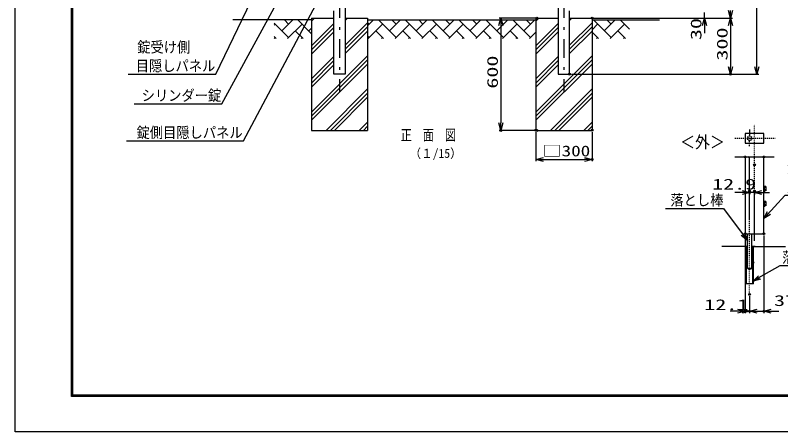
# Model space of a CAD drawing. Units: millimetres, scale not verified. Extents: x -4455 to 4455, y -3150 to 3150.
# Drawn here: x -4455 to -362, y -3150 to -927 of the extents above; entities that cross this region are included whole.
import ezdxf
from ezdxf.enums import TextEntityAlignment as Align

# ---------------------------------------------------------------- set-up
doc = ezdxf.new("R2010")
doc.units = ezdxf.units.MM
doc.header["$LTSCALE"] = 20
doc.header["$PDMODE"] = 32
doc.header["$PDSIZE"] = 10
doc.linetypes.add('USER1', pattern=[10.7, 5, -2.5, 0.7, -2.5])
doc.linetypes.add('USER2', pattern=[0.375, 0.25, -0.125])
for name, color, linetype, lineweight in [('0-0_外形線', 7, 'Continuous', 25), ('0-1_寸法線', 4, 'Continuous', 25), ('0-2_0', 3, 'USER2', 25), ('0-5_軸線', 2, 'USER1', 25), ('0-6_扉縦枠', 7, 'Continuous', 25), ('0-9_ハッチング', 4, 'Continuous', 25), ('0-C_1', 7, 'Continuous', 25)]:
    doc.layers.add(name, color=color, linetype=linetype, lineweight=lineweight)
doc.layers.add('0-3_DEFPOINTS', color=7, linetype='Continuous')
doc.styles.add('ＭＳ ゴシック', font='')
doc.styles.get('ＭＳ ゴシック').set_extended_font_data('MS Gothic')

# ---------------------------------------------------------------- blocks, each defined once
blk = doc.blocks.new('_Open30')
at = {"layer": '0-2_0', "color": 4, "linetype": 'Continuous'}
blk.add_line((0, 0), (-20, 0), dxfattribs=at)
blk.add_lwpolyline([(-20, 5.36), (0, 0), (-20, -5.36)], dxfattribs=at)
blk = doc.blocks.new('otosi')
at = {"layer": '0-0_外形線', "color": 4}
for p, q in [((-2167.7, -2001.9), (-740.9, -2001.9)), ((-1001, -2001.9), (-740.9, -2001.9)), ((-740.9, -2001.9), (-721.3, -1960.1)), ((-651.7, -2043.8), (-721.3, -1960.1)), ((-651.7, -2043.8), (-632.1, -2001.9)), ((-632.1, -2001.9), (-17.4, -2001.9)), ((-632.1, -2001.9), (2049.1, -2001.9)), ((-333.4, -11556.7), (3250.9, -11556.7))]:
    blk.add_line(p, q, dxfattribs=at)
at = {"layer": '0-0_外形線'}
for p, q in [((-1057.4, -2001.9), (-1057.4, -10196.7)), ((942.6, -10196.7), (942.6, -2001.9)), ((942.6, -5076.7), (942.6, -5716.7)), ((982.6, -5076.7), (942.6, -5076.7)), ((982.6, -5716.7), (942.6, -5716.7)), ((982.6, -5076.7), (982.6, -5716.7)), ((1148.6, -5165.7), (982.6, -5165.7)), ((1148.6, -5281.3), (982.6, -5281.3)), ((1148.6, -5512.1), (982.6, -5512.1)), ((1148.6, -5627.7), (982.6, -5627.7)), ((1148.6, -5165.7), (988.6, -5165.7)), ((1148.6, -5281.3), (988.6, -5281.3)), ((1148.6, -5512.1), (988.6, -5512.1)), ((1148.6, -5627.7), (988.6, -5627.7)), ((1148.6, -5165.7), (1148.6, -5627.7)), ((942.6, -6676.7), (942.6, -7316.7)), ((982.6, -6696.7), (942.6, -6696.7)), ((982.6, -7316.7), (942.6, -7316.7)), ((982.6, -6676.7), (982.6, -7316.7)), ((1148.6, -6765.7), (982.6, -6765.7)), ((1148.6, -6881.3), (982.6, -6881.3)), ((1148.6, -7112.1), (982.6, -7112.1)), ((1148.6, -7227.7), (982.6, -7227.7)), ((1148.6, -6765.7), (988.6, -6765.7)), ((1148.6, -6881.3), (988.6, -6881.3)), ((1148.6, -7112.1), (988.6, -7112.1)), ((1148.6, -7227.7), (988.6, -7227.7)), ((1148.6, -6765.7), (1148.6, -7227.7)), ((-1057.4, -10196.7), (942.6, -10196.7)), ((-813.4, -13876.7), (-813.4, -10196.7)), ((-333.4, -13876.7), (-333.4, -10196.7)), ((-973.4, -15556.7), (-973.4, -11556.7)), ((-925.4, -15556.7), (-925.4, -11556.7)), ((-221.4, -15556.7), (-221.4, -11556.7)), ((-173.4, -15556.7), (-173.4, -11556.7)), ((-813.4, -13876.7), (-333.4, -13876.7)), ((-733.4, -13956.7), (-813.4, -13876.7)), ((-413.4, -13956.7), (-333.4, -13876.7)), ((-733.4, -13956.7), (-413.4, -13956.7)), ((-173.4, -15556.7), (-973.4, -15556.7))]:
    blk.add_line(p, q, dxfattribs=at)
at = {"layer": '0-1_寸法線'}
for p, q in [((-1373.4, -5813.9), (-2173.4, -5813.9)), ((-57.4, -5813.9), (-573.4, -5813.9)), ((-573.4, -5852), (-573.4, -6013.9)), ((-57.4, -5852), (-57.4, -6013.9)), ((742.6, -5813.9), (1542.6, -5813.9)), ((-1057.4, -10396.7), (-1057.4, -18684.1)), ((942.6, -10396.7), (942.6, -18684.1)), ((-573.4, -16874.1), (-573.4, -18684.1)), ((-573.4, -16874.1), (-573.4, -18684.1)), ((-1857.4, -18484.1), (-2657.4, -18484.1)), ((-1373.4, -18484.1), (-2173.4, -18484.1)), ((-1057.4, -18484.1), (-573.4, -18484.1)), ((-573.4, -18484.1), (942.6, -18484.1)), ((226.6, -18484.1), (1026.6, -18484.1)), ((1742.6, -18484.1), (2542.6, -18484.1))]:
    blk.add_line(p, q, dxfattribs=at)
blk.add_lwpolyline([(-1057.4, -520), (942.6, -520), (942.6, 520), (-1057.4, 520)], close=True, dxfattribs=at)
for points in [[(9406.2, -6131.1), (3198.8, -6131.1), (970.1, -8535.7)], [(-9579.9, -7512.8), (-3372.4, -7512.8), (-837.7, -10879.4)], [(10442.2, -13625.9), (2659.9, -13625.9), (-180.7, -15247.9)]]:
    blk.add_lwpolyline(points, dxfattribs=at)
at = {"layer": '0-2_0', "color": 4, "linetype": 'Continuous'}
for p, q in [((-813.4, -11556.7), (-3550.4, -11556.7)), ((3.7, -11556.7), (-333.4, -11556.7))]:
    blk.add_line(p, q, dxfattribs=at)
at = {"layer": '0-3_DEFPOINTS', "color": 4}
for p in [(-1057.4, -2001.9), (942.6, -2001.9), (-57.4, -2832.7), (-934.5, -13038.4), (-238.9, -13265.1)]:
    blk.add_point(p, dxfattribs=at)
at = {"layer": '0-3_DEFPOINTS'}
for p in [(-573.4, -5652), (-57.4, -5652), (-573.4, -5813.9), (-1057.4, -10196.7), (942.6, -10196.7), (-573.4, -16674.1), (-573.4, -18484.1), (942.6, -18484.1)]:
    blk.add_point(p, dxfattribs=at)
at = {"layer": '0-5_軸線'}
for p, q in [((-573.4, 924.7), (-573.4, 267)), ((-57.4, -10959), (-57.4, 1460.8)), ((-2168.8, 0), (2168.8, 0)), ((-627.4, 0), (-840.4, 0)), ((-600.4, 0), (-546.4, 0)), ((-573.4, -27), (-573.4, 27)), ((-519.4, 0), (-306.4, 0)), ((-573.4, -857), (-573.4, -267)), ((-573.4, -16674.1), (-573.4, -2001.9))]:
    blk.add_line(p, q, dxfattribs=at)
blk.add_circle((-573.4, 0), 240, dxfattribs=at)
at = {"layer": '0-6_扉縦枠', "color": 4}
blk.add_line((-1057.4, -10196.7), (-813.4, -10196.7), dxfattribs=at)
at = {"layer": '0-1_寸法線', "xscale": 40, "yscale": 40}
for p in [(-573.4, -5813.9), (-1057.4, -18484.1), (-573.4, -18484.1)]:
    blk.add_blockref('_Open30', p, dxfattribs=at)
for p, rotation in [((-57.4, -5813.9), 180), ((942.6, -8564.8), 226.66562), ((-813.4, -10911.1), 307.40873), ((-215.6, -15267.6), 209.38363), ((-573.4, -18484.1), 180), ((942.6, -18484.1), 180)]:
    blk.add_blockref('_Open30', p, dxfattribs=dict(at, rotation=rotation))
at = {"layer": '0-0_外形線', "style": 'ＭＳ ゴシック', "width": 0.9}
for s, p in [('＜外＞', (-8008.8, -1455)), ('＜内＞', (3952.2, -1402.8)), ('落とし部', (7706.1, -17695.9))]:
    blk.add_text(s, height=1299, dxfattribs=at).set_placement(p, align=Align.BOTTOM_LEFT)
at = {"layer": '0-1_寸法線', "color": 2, "style": 'ＭＳ ゴシック', "width": 1.5}
for s, p in [('12.9', (-4585.7, -5835.9)), ('37.9', (2029.1, -18266.6)), ('12.1', (-5428.8, -18706.1))]:
    blk.add_text(s, height=1155, dxfattribs=at).set_placement(p, align=Align.BOTTOM_LEFT)
at = {"layer": '0-2_0', "color": 2, "style": 'ＭＳ ゴシック', "width": 0.9}
for s, p in [('錠受け側', (3438.8, -4153.1)), ('扉縦枠', (3438.8, -6153.1)), ('落とし棒', (-9052.4, -7534.9)), ('落とし受け', (2899.9, -13647.9))]:
    blk.add_text(s, height=1155, dxfattribs=at).set_placement(p, align=Align.BOTTOM_LEFT)

msp = doc.modelspace()

# ---------------------------------------------------------------- linework, layer by layer
at = {"layer": '0-0_外形線'}
for p, q in [((-2690.91, -556.58), (-2690.91, -1241.08)), ((-1551.41, -786.08), (-1551.41, -1241.08)), ((-2871.16, -941.08), (-2871.16, -1541.08)), ((-2871.16, -941.08), (-2751.41, -941.08)), ((-2751.41, -1241.08), (-2751.41, -903.44)), ((-2690.91, -941.08), (-2571.16, -941.08)), ((-2571.16, -941.08), (-2571.16, -1541.08)), ((-1671.16, -941.08), (-1551.41, -941.08)), ((-1671.16, -941.08), (-1671.16, -1541.08)), ((-1490.91, -1241.08), (-1490.91, -903.44)), ((-1490.91, -941.08), (-1371.16, -941.08)), ((-1371.16, -941.08), (-1371.16, -1541.08)), ((-2871.16, -951.08), (-3291.16, -951.08)), ((-2571.21, -951.08), (-1671.16, -951.08)), ((-1371.16, -951.08), (-1011.16, -951.08)), ((-2690.91, -1241.08), (-2751.41, -1241.08)), ((-1551.41, -1241.08), (-1490.91, -1241.08)), ((-2871.16, -1541.08), (-2571.16, -1541.08)), ((-1671.16, -1541.08), (-1371.16, -1541.08))]:
    msp.add_line(p, q, dxfattribs=at)
at = {"layer": '0-1_寸法線'}
for p, q in [((-489.94, -1201.08), (-489.94, 1021.92)), ((-1675.91, -941.08), (-1868.48, -941.08)), ((-1361.21, -941.08), (-759.94, -941.08)), ((-1361.21, -941.08), (-619.94, -941.08)), ((-1361.21, -941.08), (-619.94, -941.08)), ((-769.94, -941.08), (-769.94, -911.08)), ((-1858.48, -981.08), (-1858.48, -1501.08)), ((-769.94, -981.08), (-769.94, -1021.08)), ((-629.94, -981.08), (-629.94, -1201.08)), ((-1480.91, -1241.08), (-479.94, -1241.08)), ((-1480.91, -1241.08), (-619.94, -1241.08)), ((-1675.91, -1541.08), (-1868.48, -1541.08)), ((-1671.16, -1550.01), (-1671.16, -1705.92)), ((-1371.16, -1550.01), (-1371.16, -1705.92)), ((-1631.16, -1695.92), (-1411.16, -1695.92))]:
    msp.add_line(p, q, dxfattribs=at)
for points in [[(-3819.36, -1399.46), (-3351.5, -1399.46), (-2608.09, -36.18)], [(-3860.3, -1597.44), (-3234.96, -1597.44), (-2446.18, -112.41)], [(-3851.01, -1241.38), (-3383.16, -1241.38), (-2838.78, -112.42)]]:
    msp.add_lwpolyline(points, dxfattribs=at)
at = {"layer": '0-2_0', "linetype": 'Continuous'}
msp.add_lwpolyline([(-4455.28, 3150.1), (4454.72, 3150.1), (4454.72, -3149.9), (-4455.28, -3149.9)], close=True, dxfattribs=at)
at = {"layer": '0-2_0', "color": 7, "linetype": 'Continuous'}
for points in [[(-4155.28, 2962.6), (4154.72, 2962.6), (4154.72, -2962.4), (-4155.28, -2962.4)], [(-4153.41, 2960.72), (4152.84, 2960.72), (4152.84, -2960.53), (-4153.41, -2960.53)], [(-4151.53, 2958.85), (4150.97, 2958.85), (4150.97, -2958.65), (-4151.53, -2958.65)], [(-4149.66, 2956.97), (4149.09, 2956.97), (4149.09, -2956.78), (-4149.66, -2956.78)], [(-4147.78, 2955.1), (4147.22, 2955.1), (4147.22, -2954.9), (-4147.78, -2954.9)]]:
    msp.add_lwpolyline(points, close=True, dxfattribs=at)
at = {"layer": '0-3_DEFPOINTS'}
for p in [(-1665.91, -941.08), (-1371.21, -941.08), (-1371.21, -941.08), (-1490.91, -1241.08), (-629.94, -1241.08), (-1858.48, -1541.08), (-1671.16, -1540.01), (-1665.91, -1541.08), (-1371.16, -1540.01), (-1371.16, -1695.92)]:
    msp.add_point(p, dxfattribs=at)
at = {"layer": '0-5_軸線'}
for p, q in [((-2721.16, 1086.48), (-2721.16, -1337.02)), ((-1521.16, 1086.48), (-1521.16, -1337.02))]:
    msp.add_line(p, q, dxfattribs=at)
at = {"layer": '0-9_ハッチング'}
for p, q in [((-2871.16, -956.89), (-2855.36, -941.08)), ((-2690.91, -953.41), (-2678.58, -941.08)), ((-1671.16, -956.89), (-1655.36, -941.08)), ((-1490.91, -953.41), (-1478.58, -941.08)), ((-2993.75, -1045.75), (-3071.16, -968.34)), ((-3071.16, -979.47), (-3065.6, -973.91)), ((-3029.67, -1009.83), (-2970.93, -951.08)), ((-2993.75, -973.91), (-3016.58, -951.08)), ((-2999.09, -1051.08), (-2921.91, -973.91)), ((-2871.16, -1024.66), (-2944.74, -951.08)), ((-2871.16, -952.82), (-2872.89, -951.08)), ((-2871.16, -1089.47), (-2751.41, -969.72)), ((-2690.91, -1086), (-2571.16, -966.25)), ((-2571.16, -982.37), (-2539.88, -951.08)), ((-2562.7, -973.91), (-2571.16, -965.45)), ((-2568.03, -1051.08), (-2490.86, -973.91)), ((-2419.02, -1045.75), (-2513.68, -951.08)), ((-2454.94, -1009.83), (-2396.19, -951.08)), ((-2419.02, -973.91), (-2441.84, -951.08)), ((-2424.35, -1051.08), (-2347.18, -973.91)), ((-2275.33, -1045.75), (-2370, -951.08)), ((-2311.25, -1009.83), (-2252.51, -951.08)), ((-2275.33, -973.91), (-2298.16, -951.08)), ((-2280.67, -1051.08), (-2203.49, -973.91)), ((-2131.65, -1045.75), (-2226.32, -951.08)), ((-2167.57, -1009.83), (-2108.82, -951.08)), ((-2131.65, -973.91), (-2154.47, -951.08)), ((-2136.98, -1051.08), (-2059.81, -973.91)), ((-1987.97, -1045.75), (-2082.63, -951.08)), ((-2023.89, -1009.83), (-1965.14, -951.08)), ((-1987.97, -973.91), (-2010.79, -951.08)), ((-1993.3, -1051.08), (-1916.12, -973.91)), ((-1844.28, -1045.75), (-1938.95, -951.08)), ((-1880.2, -1009.83), (-1821.46, -951.08)), ((-1844.28, -973.91), (-1867.11, -951.08)), ((-1849.61, -1051.08), (-1772.44, -973.91)), ((-1700.6, -1045.75), (-1795.26, -951.08)), ((-1736.52, -1009.83), (-1677.77, -951.08)), ((-1700.6, -973.91), (-1723.42, -951.08)), ((-1671.16, -1089.47), (-1551.41, -969.72)), ((-1490.91, -1086), (-1371.16, -966.25)), ((-1371.16, -1003.68), (-1341.39, -973.91)), ((-1269.54, -1045.75), (-1364.21, -951.08)), ((-1305.47, -1009.83), (-1246.72, -951.08)), ((-1269.54, -973.91), (-1292.37, -951.08)), ((-1274.88, -1051.08), (-1197.7, -973.91)), ((-1171.16, -1000.45), (-1220.53, -951.08)), ((-2916.58, -1051.08), (-2957.83, -1009.83)), ((-2885.99, -1009.83), (-2871.16, -995)), ((-2871.16, -1111.57), (-2751.41, -991.82)), ((-2871.16, -1133.66), (-2751.41, -1013.91)), ((-2690.91, -1108.09), (-2571.16, -988.34)), ((-2690.91, -1130.19), (-2571.16, -1010.44)), ((-2485.53, -1051.08), (-2526.78, -1009.83)), ((-2341.84, -1051.08), (-2383.1, -1009.83)), ((-2198.16, -1051.08), (-2239.41, -1009.83)), ((-2054.47, -1051.08), (-2095.73, -1009.83)), ((-1910.79, -1051.08), (-1952.04, -1009.83)), ((-1767.11, -1051.08), (-1808.36, -1009.83)), ((-1705.93, -1051.08), (-1671.16, -1016.31)), ((-1671.16, -1111.57), (-1551.41, -991.82)), ((-1671.16, -1133.66), (-1551.41, -1013.91)), ((-1490.91, -1108.09), (-1371.16, -988.34)), ((-1490.91, -1130.19), (-1371.16, -1010.44)), ((-1336.05, -1051.08), (-1371.16, -1015.97)), ((-1192.37, -1051.08), (-1233.62, -1009.83)), ((-3060.26, -1051.08), (-3071.16, -1040.18)), ((-3070.93, -1051.08), (-3065.6, -1045.75)), ((-2927.24, -1051.08), (-2921.91, -1045.75)), ((-2562.7, -1045.75), (-2571.16, -1037.29)), ((-2496.19, -1051.08), (-2490.86, -1045.75)), ((-2352.51, -1051.08), (-2347.18, -1045.75)), ((-2208.82, -1051.08), (-2203.49, -1045.75)), ((-2065.14, -1051.08), (-2059.81, -1045.75)), ((-1921.46, -1051.08), (-1916.12, -1045.75)), ((-1777.77, -1051.08), (-1772.44, -1045.75)), ((-1346.72, -1051.08), (-1341.39, -1045.75)), ((-1203.04, -1051.08), (-1197.7, -1045.75)), ((-2871.16, -1443.02), (-2571.16, -1143.02)), ((-1671.16, -1443.02), (-1371.16, -1143.02)), ((-2871.16, -1266.25), (-2751.41, -1146.5)), ((-2871.16, -1465.12), (-2571.16, -1165.12)), ((-2871.16, -1288.34), (-2751.41, -1168.59)), ((-1671.16, -1266.25), (-1551.41, -1146.5)), ((-1671.16, -1465.12), (-1371.16, -1165.12)), ((-1671.16, -1288.34), (-1551.41, -1168.59)), ((-2871.16, -1487.22), (-2571.16, -1187.22)), ((-2871.16, -1310.44), (-2751.41, -1190.69)), ((-1671.16, -1487.22), (-1371.16, -1187.22)), ((-1671.16, -1310.44), (-1551.41, -1190.69)), ((-2792.44, -1541.08), (-2571.16, -1319.8)), ((-2770.35, -1541.08), (-2571.16, -1341.9)), ((-1592.44, -1541.08), (-1371.16, -1319.8)), ((-1570.35, -1541.08), (-1371.16, -1341.9)), ((-2748.25, -1541.08), (-2571.16, -1363.99)), ((-1548.25, -1541.08), (-1371.16, -1363.99)), ((-2615.67, -1541.08), (-2571.16, -1496.58)), ((-1415.67, -1541.08), (-1371.16, -1496.58)), ((-2593.57, -1541.08), (-2571.16, -1518.67)), ((-2571.47, -1541.08), (-2571.16, -1540.77)), ((-1393.57, -1541.08), (-1371.16, -1518.67)), ((-1371.47, -1541.08), (-1371.16, -1540.77))]:
    msp.add_line(p, q, dxfattribs=at)

# ---------------------------------------------------------------- block references
at = {"layer": '0-1_寸法線', "xscale": 2, "yscale": 2}
for p, rotation in [((-1858.48, -941.08), 90), ((-769.94, -941.08), 90), ((-629.94, -941.08), 270), ((-629.94, -941.08), 90), ((-629.94, -1241.08), 270), ((-489.94, -1241.08), 270), ((-1858.48, -1541.08), 270), ((-1671.16, -1695.92), 180)]:
    msp.add_blockref('_Open30', p, dxfattribs=dict(at, rotation=rotation))
msp.add_blockref('_Open30', (-1371.16, -1695.92), dxfattribs=at)
at = {"layer": '0-2_0', "xscale": 0.05, "yscale": 0.05}
msp.add_blockref('otosi', (-499.6, -1582.82), dxfattribs=at)

# ---------------------------------------------------------------- texts
at = {"layer": '0-1_寸法線', "color": 2, "style": 'ＭＳ ゴシック', "width": 1.5}
for s, p in [('30', (-768.84, -1058.93)), ('300', (-628.84, -1168.23)), ('600', (-1857.38, -1318.23))]:
    msp.add_text(s, height=57.77, rotation=90, dxfattribs=at).set_placement(p, align=Align.BOTTOM_LEFT)
at = {"layer": '0-1_寸法線', "color": 2, "style": 'ＭＳ ゴシック'}
for s, height, width, p in [('錠受け側', 57.77, 0.9, (-3803.16, -1142.48)), ('目隠しパネル', 57.77, 0.9, (-3811.16, -1242.48)), ('シリンダー錠', 57.77, 0.9, (-3779.5, -1400.57)), ('錠側目隠しパネル', 57.77, 0.9, (-3806.96, -1598.54)), ('□300', 57.73, 1.3, (-1636.3, -1697.02))]:
    msp.add_text(s, height=height, dxfattribs=dict(at, width=width)).set_placement(p, align=Align.BOTTOM_LEFT)
at = {"layer": '0-C_1', "style": 'ＭＳ ゴシック'}
for s, height, width, p in [('正\u3000面\u3000図', 57.77, 0.75, (-2394.14, -1612.18)), ('（１/15）', 48.09, 0.95, (-2347.71, -1702.08))]:
    msp.add_text(s, height=height, dxfattribs=dict(at, width=width)).set_placement(p, align=Align.BOTTOM_LEFT)

doc.saveas('drawing.dxf')
